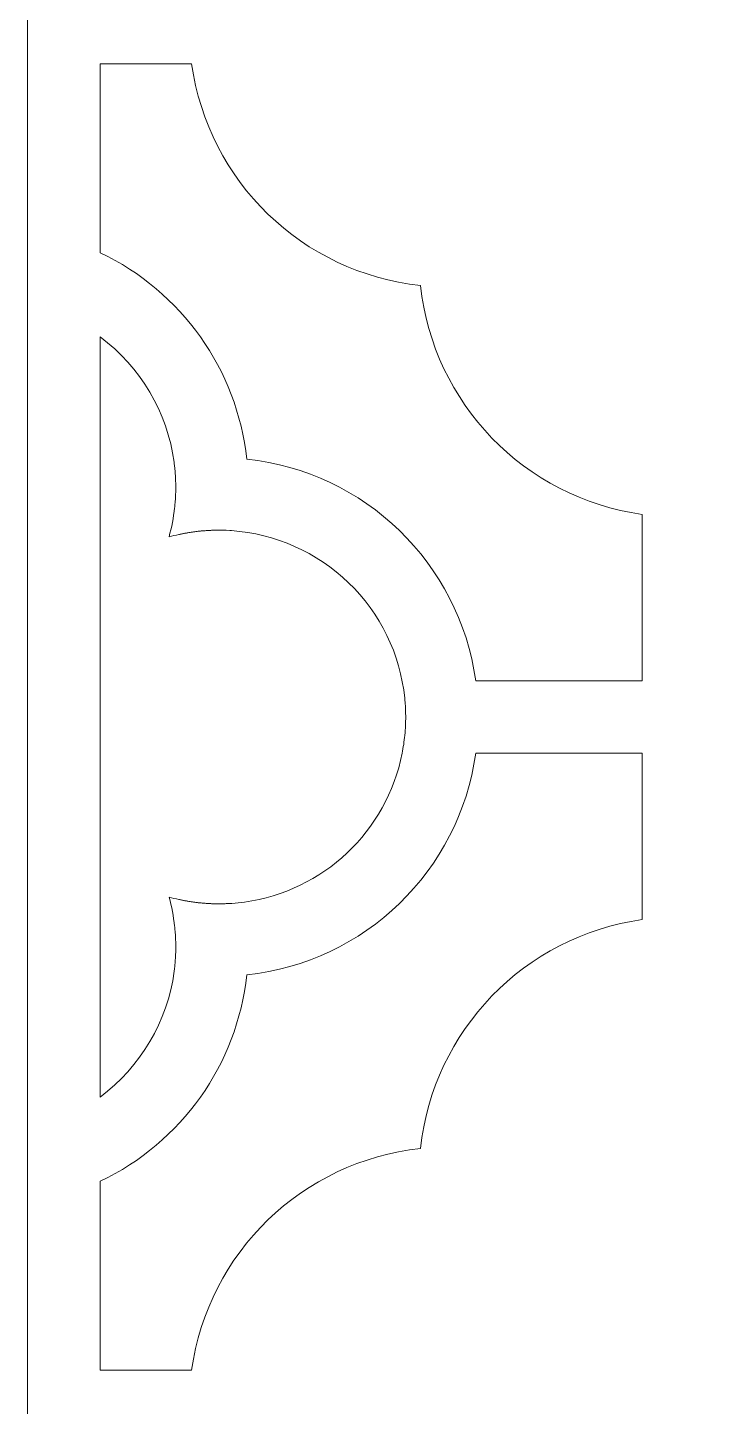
# Model space of a CAD drawing. Header units: centimetres. Extents: x -8.6 to 7.4, y -2.5 to 11.8.
# Drawn here: x -8.594 to -7.323, y 2.096 to 4.664 of the extents above; entities that cross this region are included whole.
import ezdxf

# ---------------------------------------------------------------- set-up
doc = ezdxf.new("R2010")
doc.units = ezdxf.units.CM
doc.header["$MEASUREMENT"] = 0
doc.layers.add('layer 1', color=7, linetype='Continuous')

msp = doc.modelspace()

# ---------------------------------------------------------------- linework, layer by layer
at = {"layer": 'layer 1', "lineweight": 9}
for points, knots in [([(-8.59369, 11.81631), (-8.59369, 11.81631), (-8.45848, 11.81631), (-8.45848, 11.81631), (-8.45848, 11.81631), (-8.45848, 11.81631), (-1.16645, 11.81631), (-1.16645, 11.81631), (-1.16645, 11.81631), (-1.16645, 11.81631), (-1.03124, 11.81631), (-1.03124, 11.81631), (-1.03124, 11.81631), (-1.03124, 11.81631), (-1.03124, 11.6811), (-1.03124, 11.6811), (-1.03124, 11.6811), (-1.03124, 11.6811), (-1.03124, -2.35212), (-1.03124, -2.35212), (-1.03124, -2.35212), (-1.03124, -2.35212), (-1.03124, -2.48733), (-1.03124, -2.48733), (-1.03124, -2.48733), (-1.03124, -2.48733), (-1.16645, -2.48733), (-1.16645, -2.48733), (-1.16645, -2.48733), (-1.16645, -2.48733), (-8.45848, -2.48733), (-8.45848, -2.48733), (-8.45848, -2.48733), (-8.45848, -2.48733), (-8.59369, -2.48733), (-8.59369, -2.48733), (-8.59369, -2.48733), (-8.59369, -2.48733), (-8.59369, -2.35212), (-8.59369, -2.35212), (-8.59369, -2.35212), (-8.59369, -2.35212), (-8.59369, 11.6811), (-8.59369, 11.6811), (-8.59369, 11.6811), (-8.59369, 11.6811), (-8.59369, 11.81631), (-8.59369, 11.81631)], [0, 0, 0, 0, 0.0769231, 0.0769231, 0.0769231, 0.0769231, 0.1538462, 0.1538462, 0.1538462, 0.1538462, 0.2307692, 0.2307692, 0.2307692, 0.2307692, 0.3076923, 0.3076923, 0.3076923, 0.3076923, 0.3846154, 0.3846154, 0.3846154, 0.3846154, 0.4615385, 0.4615385, 0.4615385, 0.4615385, 0.5384615, 0.5384615, 0.5384615, 0.5384615, 0.6153846, 0.6153846, 0.6153846, 0.6153846, 0.6923077, 0.6923077, 0.6923077, 0.6923077, 0.7692308, 0.7692308, 0.7692308, 0.7692308, 0.8461538, 0.8461538, 0.8461538, 0.8461538, 1, 1, 1, 1]), ([(-8.45848, 4.59689), (-8.45848, 4.59689), (-8.44548, 4.59689), (-8.44548, 4.59689), (-8.44548, 4.59689), (-8.44548, 4.59689), (-8.35329, 4.59689), (-8.35329, 4.59689), (-8.35329, 4.59689), (-8.35329, 4.59689), (-8.28814, 4.59689), (-8.28814, 4.59689), (-8.28814, 4.59689), (-8.25732, 4.37771), (-8.0818, 4.20758), (-7.86171, 4.18404), (-7.86171, 4.18404), (-7.83801, 3.96397), (-7.66808, 3.78826), (-7.44887, 3.75762), (-7.44887, 3.75762), (-7.44887, 3.75762), (-7.44887, 3.69234), (-7.44887, 3.69234), (-7.44887, 3.69234), (-7.44887, 3.69234), (-7.44887, 3.65906), (-7.44887, 3.65906), (-7.44887, 3.65906), (-7.44887, 3.65906), (-7.44887, 3.56051), (-7.44887, 3.56051), (-7.44887, 3.56051), (-7.44887, 3.56051), (-7.44887, 3.44769), (-7.44887, 3.44769), (-7.44887, 3.44769), (-7.44887, 3.44769), (-7.60384, 3.44769), (-7.60384, 3.44769), (-7.60384, 3.44769), (-7.60384, 3.44769), (-7.7588, 3.44769), (-7.7588, 3.44769), (-7.7588, 3.44769), (-7.78962, 3.66688), (-7.96515, 3.837), (-8.18523, 3.86055), (-8.18523, 3.86055), (-8.20348, 4.0275), (-8.30679, 4.17298), (-8.45848, 4.24506), (-8.45848, 4.24506), (-8.45848, 4.24506), (-8.45848, 4.59689), (-8.45848, 4.59689)], [0, 0, 0, 0, 0.0666667, 0.0666667, 0.0666667, 0.0666667, 0.1333333, 0.1333333, 0.1333333, 0.1333333, 0.2, 0.2, 0.2, 0.2, 0.2666667, 0.2666667, 0.2666667, 0.2666667, 0.3333333, 0.3333333, 0.3333333, 0.3333333, 0.4, 0.4, 0.4, 0.4, 0.4666667, 0.4666667, 0.4666667, 0.4666667, 0.5333333, 0.5333333, 0.5333333, 0.5333333, 0.6, 0.6, 0.6, 0.6, 0.6666667, 0.6666667, 0.6666667, 0.6666667, 0.7333333, 0.7333333, 0.7333333, 0.7333333, 0.8, 0.8, 0.8, 0.8, 0.8666667, 0.8666667, 0.8666667, 0.8666667, 1, 1, 1, 1]), ([(-8.45848, 4.08812), (-8.38297, 4.03206), (-8.33328, 3.94783), (-8.32069, 3.85463), (-8.32069, 3.85463), (-8.32069, 3.85463), (-8.32049, 3.85318), (-8.32049, 3.85318), (-8.32049, 3.85318), (-8.32049, 3.85318), (-8.32032, 3.8517), (-8.32032, 3.8517), (-8.32032, 3.8517), (-8.32032, 3.8517), (-8.31996, 3.84875), (-8.31996, 3.84875), (-8.31996, 3.84875), (-8.31996, 3.84875), (-8.3197, 3.84654), (-8.3197, 3.84654), (-8.3197, 3.84654), (-8.3197, 3.84654), (-8.31953, 3.84508), (-8.31953, 3.84508), (-8.31953, 3.84508), (-8.31953, 3.84508), (-8.31932, 3.84285), (-8.31932, 3.84285), (-8.31932, 3.84285), (-8.31932, 3.84285), (-8.31914, 3.84095), (-8.31914, 3.84095), (-8.31914, 3.84095), (-8.31914, 3.84095), (-8.31898, 3.83916), (-8.31898, 3.83916), (-8.31898, 3.83916), (-8.31898, 3.83916), (-8.31886, 3.83765), (-8.31886, 3.83765), (-8.31886, 3.83765), (-8.31886, 3.83765), (-8.31875, 3.83639), (-8.31875, 3.83639), (-8.31875, 3.83639), (-8.31875, 3.83639), (-8.31862, 3.83468), (-8.31862, 3.83468), (-8.31862, 3.83468), (-8.31862, 3.83468), (-8.31818, 3.82798), (-8.31818, 3.82798), (-8.31818, 3.82798), (-8.31818, 3.82798), (-8.31809, 3.8265), (-8.31809, 3.8265), (-8.31809, 3.8265), (-8.31809, 3.8265), (-8.31804, 3.825), (-8.31804, 3.825), (-8.31804, 3.825), (-8.31804, 3.825), (-8.31795, 3.8235), (-8.31795, 3.8235), (-8.31795, 3.8235), (-8.31795, 3.8235), (-8.3179, 3.822), (-8.3179, 3.822), (-8.3179, 3.822), (-8.3179, 3.822), (-8.31783, 3.8198), (-8.31783, 3.8198), (-8.31783, 3.8198), (-8.31783, 3.8198), (-8.31769, 3.8148), (-8.31769, 3.8148), (-8.31769, 3.8148), (-8.31769, 3.8148), (-8.31768, 3.81293), (-8.31768, 3.81293), (-8.31768, 3.81293), (-8.31768, 3.81293), (-8.31762, 3.81066), (-8.31762, 3.81066), (-8.31762, 3.81066), (-8.31762, 3.81066), (-8.3176, 3.80843), (-8.3176, 3.80843), (-8.3176, 3.80843), (-8.3176, 3.80843), (-8.31762, 3.80691), (-8.31762, 3.80691), (-8.31762, 3.80691), (-8.31762, 3.80691), (-8.31762, 3.80541), (-8.31762, 3.80541), (-8.31762, 3.80541), (-8.31762, 3.80541), (-8.31768, 3.80391), (-8.31768, 3.80391), (-8.31768, 3.80391), (-8.31768, 3.80391), (-8.31768, 3.80242), (-8.31768, 3.80242), (-8.31768, 3.80242), (-8.31768, 3.80242), (-8.31771, 3.80091), (-8.31771, 3.80091), (-8.31771, 3.80091), (-8.31771, 3.80091), (-8.31774, 3.7994), (-8.31774, 3.7994), (-8.31774, 3.7994), (-8.31774, 3.7994), (-8.31778, 3.79791), (-8.31778, 3.79791), (-8.31778, 3.79791), (-8.31778, 3.79791), (-8.31783, 3.79641), (-8.31783, 3.79641), (-8.31783, 3.79641), (-8.31783, 3.79641), (-8.3179, 3.79492), (-8.3179, 3.79492), (-8.3179, 3.79492), (-8.3179, 3.79492), (-8.31795, 3.79341), (-8.31795, 3.79341), (-8.31795, 3.79341), (-8.31795, 3.79341), (-8.31804, 3.79192), (-8.31804, 3.79192), (-8.31804, 3.79192), (-8.31804, 3.79192), (-8.31809, 3.79044), (-8.31809, 3.79044), (-8.31809, 3.79044), (-8.31809, 3.79044), (-8.31818, 3.78894), (-8.31818, 3.78894), (-8.31818, 3.78894), (-8.31818, 3.78894), (-8.31825, 3.78746), (-8.31825, 3.78746), (-8.31825, 3.78746), (-8.31825, 3.78746), (-8.31835, 3.78597), (-8.31835, 3.78597), (-8.31835, 3.78597), (-8.31835, 3.78597), (-8.31843, 3.78451), (-8.31843, 3.78451), (-8.31843, 3.78451), (-8.31843, 3.78451), (-8.31855, 3.78301), (-8.31855, 3.78301), (-8.31855, 3.78301), (-8.31855, 3.78301), (-8.31865, 3.78155), (-8.31865, 3.78155), (-8.31865, 3.78155), (-8.31865, 3.78155), (-8.31878, 3.78005), (-8.31878, 3.78005), (-8.31878, 3.78005), (-8.31878, 3.78005), (-8.3189, 3.77859), (-8.3189, 3.77859), (-8.3189, 3.77859), (-8.3189, 3.77859), (-8.31906, 3.77708), (-8.31906, 3.77708), (-8.31906, 3.77708), (-8.31906, 3.77708), (-8.31917, 3.77563), (-8.31917, 3.77563), (-8.31917, 3.77563), (-8.31917, 3.77563), (-8.31931, 3.77417), (-8.31931, 3.77417), (-8.31931, 3.77417), (-8.31931, 3.77417), (-8.31943, 3.7727), (-8.31943, 3.7727), (-8.31943, 3.7727), (-8.31943, 3.7727), (-8.3196, 3.77123), (-8.3196, 3.77123), (-8.3196, 3.77123), (-8.3196, 3.77123), (-8.31976, 3.76978), (-8.31976, 3.76978), (-8.31976, 3.76978), (-8.32177, 3.75147), (-8.32525, 3.73336), (-8.33016, 3.71561), (-8.33016, 3.71561), (-8.32414, 3.71724), (-8.31808, 3.71873), (-8.31199, 3.72005), (-8.31199, 3.72005), (-8.31199, 3.72005), (-8.31057, 3.72038), (-8.31057, 3.72038), (-8.31057, 3.72038), (-8.31057, 3.72038), (-8.30915, 3.72067), (-8.30915, 3.72067), (-8.30915, 3.72067), (-8.30915, 3.72067), (-8.30773, 3.721), (-8.30773, 3.721), (-8.30773, 3.721), (-8.30773, 3.721), (-8.30631, 3.72126), (-8.30631, 3.72126), (-8.30631, 3.72126), (-8.30631, 3.72126), (-8.3049, 3.72155), (-8.3049, 3.72155), (-8.3049, 3.72155), (-8.3049, 3.72155), (-8.30348, 3.72181), (-8.30348, 3.72181), (-8.30348, 3.72181), (-8.30348, 3.72181), (-8.30205, 3.7221), (-8.30205, 3.7221), (-8.30205, 3.7221), (-8.30205, 3.7221), (-8.30063, 3.72234), (-8.30063, 3.72234), (-8.30063, 3.72234), (-8.30063, 3.72234), (-8.29918, 3.72263), (-8.29918, 3.72263), (-8.29918, 3.72263), (-8.29918, 3.72263), (-8.29777, 3.72287), (-8.29777, 3.72287), (-8.29777, 3.72287), (-8.29777, 3.72287), (-8.29631, 3.72314), (-8.29631, 3.72314), (-8.29631, 3.72314), (-8.29631, 3.72314), (-8.29489, 3.72336), (-8.29489, 3.72336), (-8.29489, 3.72336), (-8.29489, 3.72336), (-8.29344, 3.72359), (-8.29344, 3.72359), (-8.29344, 3.72359), (-8.29344, 3.72359), (-8.292, 3.72383), (-8.292, 3.72383), (-8.292, 3.72383), (-8.292, 3.72383), (-8.29055, 3.72407), (-8.29055, 3.72407), (-8.29055, 3.72407), (-8.29055, 3.72407), (-8.28912, 3.72427), (-8.28912, 3.72427), (-8.28912, 3.72427), (-8.28912, 3.72427), (-8.28766, 3.72451), (-8.28766, 3.72451), (-8.28766, 3.72451), (-8.28766, 3.72451), (-8.28619, 3.72471), (-8.28619, 3.72471), (-8.28619, 3.72471), (-8.28619, 3.72471), (-8.28474, 3.72494), (-8.28474, 3.72494), (-8.28474, 3.72494), (-8.28474, 3.72494), (-8.2833, 3.7251), (-8.2833, 3.7251), (-8.2833, 3.7251), (-8.2833, 3.7251), (-8.28184, 3.7253), (-8.28184, 3.7253), (-8.28184, 3.7253), (-8.28184, 3.7253), (-8.28038, 3.72546), (-8.28038, 3.72546), (-8.28038, 3.72546), (-8.28038, 3.72546), (-8.27892, 3.72567), (-8.27892, 3.72567), (-8.27892, 3.72567), (-8.27892, 3.72567), (-8.27747, 3.72583), (-8.27747, 3.72583), (-8.27747, 3.72583), (-8.27747, 3.72583), (-8.276, 3.726), (-8.276, 3.726), (-8.276, 3.726), (-8.276, 3.726), (-8.27454, 3.72617), (-8.27454, 3.72617), (-8.27454, 3.72617), (-8.27454, 3.72617), (-8.27306, 3.72633), (-8.27306, 3.72633), (-8.27306, 3.72633), (-8.27306, 3.72633), (-8.27161, 3.72646), (-8.27161, 3.72646), (-8.27161, 3.72646), (-8.27161, 3.72646), (-8.27015, 3.72661), (-8.27015, 3.72661), (-8.27015, 3.72661), (-8.27015, 3.72661), (-8.26869, 3.72672), (-8.26869, 3.72672), (-8.26869, 3.72672), (-8.26869, 3.72672), (-8.26719, 3.72687), (-8.26719, 3.72687), (-8.26719, 3.72687), (-8.26719, 3.72687), (-8.26573, 3.727), (-8.26573, 3.727), (-8.26573, 3.727), (-8.26573, 3.727), (-8.26422, 3.72711), (-8.26422, 3.72711), (-8.26422, 3.72711), (-8.26422, 3.72711), (-8.26277, 3.72722), (-8.26277, 3.72722), (-8.26277, 3.72722), (-8.26277, 3.72722), (-8.26126, 3.72735), (-8.26126, 3.72735), (-8.26126, 3.72735), (-8.26126, 3.72735), (-8.25981, 3.72742), (-8.25981, 3.72742), (-8.25981, 3.72742), (-8.25981, 3.72742), (-8.2583, 3.72752), (-8.2583, 3.72752), (-8.2583, 3.72752), (-8.2583, 3.72752), (-8.25683, 3.7276), (-8.25683, 3.7276), (-8.25683, 3.7276), (-8.25683, 3.7276), (-8.25532, 3.72769), (-8.25532, 3.72769), (-8.25532, 3.72769), (-8.25532, 3.72769), (-8.25386, 3.72774), (-8.25386, 3.72774), (-8.25386, 3.72774), (-8.25386, 3.72774), (-8.25235, 3.72781), (-8.25235, 3.72781), (-8.25235, 3.72781), (-8.25235, 3.72781), (-8.25086, 3.72787), (-8.25086, 3.72787), (-8.25086, 3.72787), (-8.25086, 3.72787), (-8.24935, 3.72795), (-8.24935, 3.72795), (-8.24935, 3.72795), (-8.24935, 3.72795), (-8.24787, 3.72799), (-8.24787, 3.72799), (-8.24787, 3.72799), (-8.24787, 3.72799), (-8.24636, 3.72804), (-8.24636, 3.72804), (-8.24636, 3.72804), (-8.24636, 3.72804), (-8.24487, 3.72806), (-8.24487, 3.72806), (-8.24487, 3.72806), (-8.24487, 3.72806), (-8.24336, 3.7281), (-8.24336, 3.7281), (-8.24336, 3.7281), (-8.24336, 3.7281), (-8.24187, 3.7281), (-8.24187, 3.7281), (-8.24187, 3.7281), (-8.24187, 3.7281), (-8.24036, 3.72814), (-8.24036, 3.72814), (-8.24036, 3.72814), (-8.24036, 3.72814), (-8.23887, 3.72814), (-8.23887, 3.72814), (-8.23887, 3.72814), (-8.23887, 3.72814), (-8.23735, 3.72816), (-8.23735, 3.72816), (-8.23735, 3.72816), (-8.23735, 3.72816), (-8.23584, 3.72814), (-8.23584, 3.72814), (-8.23584, 3.72814), (-8.23584, 3.72814), (-8.23402, 3.72813), (-8.23402, 3.72813), (-8.23402, 3.72813), (-8.23402, 3.72813), (-8.23208, 3.7281), (-8.23208, 3.7281), (-8.23208, 3.7281), (-8.23208, 3.7281), (-8.22564, 3.72794), (-8.22564, 3.72794), (-8.22564, 3.72794), (-8.22564, 3.72794), (-8.22379, 3.72786), (-8.22379, 3.72786), (-8.22379, 3.72786), (-8.22379, 3.72786), (-8.21706, 3.72754), (-8.21706, 3.72754), (-8.21706, 3.72754), (-8.21706, 3.72754), (-8.21557, 3.72744), (-8.21557, 3.72744), (-8.21557, 3.72744), (-8.21557, 3.72744), (-8.21406, 3.72736), (-8.21406, 3.72736), (-8.21406, 3.72736), (-8.13216, 3.72163), (-8.05484, 3.68724), (-7.99571, 3.63029), (-7.99571, 3.63029), (-7.93655, 3.57331), (-7.89948, 3.49715), (-7.8911, 3.41544), (-7.8911, 3.41544), (-7.8911, 3.41544), (-7.8906, 3.41016), (-7.8906, 3.41016), (-7.8906, 3.41016), (-7.8906, 3.41016), (-7.89043, 3.40805), (-7.89043, 3.40805), (-7.89043, 3.40805), (-7.89006, 3.40324), (-7.88977, 3.39843), (-7.88957, 3.39361), (-7.88957, 3.39361), (-7.88957, 3.39361), (-7.88952, 3.39201), (-7.88952, 3.39201), (-7.88952, 3.39201), (-7.88952, 3.39201), (-7.88943, 3.38985), (-7.88943, 3.38985), (-7.88943, 3.38985), (-7.88943, 3.38985), (-7.88935, 3.38679), (-7.88935, 3.38679), (-7.88935, 3.38679), (-7.88935, 3.38679), (-7.88935, 3.38553), (-7.88935, 3.38553), (-7.88935, 3.38553), (-7.88935, 3.38553), (-7.8893, 3.38338), (-7.8893, 3.38338), (-7.8893, 3.38338), (-7.8893, 3.38338), (-7.88929, 3.38119), (-7.88929, 3.38119), (-7.88929, 3.38119), (-7.88929, 3.38119), (-7.88929, 3.37904), (-7.88929, 3.37904), (-7.88929, 3.37904), (-7.88929, 3.37904), (-7.8893, 3.37689), (-7.8893, 3.37689), (-7.8893, 3.37689), (-7.8893, 3.37689), (-7.88934, 3.37516), (-7.88934, 3.37516), (-7.88934, 3.37516), (-7.88934, 3.37516), (-7.88935, 3.37364), (-7.88935, 3.37364), (-7.88935, 3.37364), (-7.88935, 3.37364), (-7.88939, 3.37149), (-7.88939, 3.37149), (-7.88939, 3.37149), (-7.88939, 3.37149), (-7.88947, 3.36931), (-7.88947, 3.36931), (-7.88947, 3.36931), (-7.88947, 3.36931), (-7.88952, 3.36784), (-7.88952, 3.36784), (-7.88952, 3.36784), (-7.88973, 3.36228), (-7.89006, 3.35671), (-7.89051, 3.35116), (-7.89051, 3.35116), (-7.89051, 3.35116), (-7.89097, 3.34584), (-7.89097, 3.34584), (-7.89097, 3.34584), (-7.89212, 3.33467), (-7.89376, 3.32356), (-7.89588, 3.31253), (-7.89588, 3.31253), (-7.92451, 3.16689), (-8.04272, 3.05548), (-8.18977, 3.0353), (-8.18977, 3.0353), (-8.19747, 3.03424), (-8.2052, 3.03344), (-8.21296, 3.0329), (-8.21296, 3.0329), (-8.21296, 3.0329), (-8.21479, 3.03278), (-8.21479, 3.03278), (-8.21479, 3.03278), (-8.21479, 3.03278), (-8.2163, 3.03269), (-8.2163, 3.03269), (-8.2163, 3.03269), (-8.2163, 3.03269), (-8.22379, 3.03233), (-8.22379, 3.03233), (-8.22379, 3.03233), (-8.22379, 3.03233), (-8.22564, 3.03224), (-8.22564, 3.03224), (-8.22564, 3.03224), (-8.22564, 3.03224), (-8.23097, 3.0321), (-8.23097, 3.0321), (-8.23097, 3.0321), (-8.23097, 3.0321), (-8.23284, 3.03208), (-8.23284, 3.03208), (-8.23284, 3.03208), (-8.23284, 3.03208), (-8.23511, 3.03204), (-8.23511, 3.03204), (-8.23511, 3.03204), (-8.23511, 3.03204), (-8.23735, 3.03201), (-8.23735, 3.03201), (-8.23735, 3.03201), (-8.23735, 3.03201), (-8.23887, 3.03204), (-8.23887, 3.03204), (-8.23887, 3.03204), (-8.23887, 3.03204), (-8.24036, 3.03204), (-8.24036, 3.03204), (-8.24036, 3.03204), (-8.24036, 3.03204), (-8.24187, 3.03208), (-8.24187, 3.03208), (-8.24187, 3.03208), (-8.24187, 3.03208), (-8.24336, 3.03208), (-8.24336, 3.03208), (-8.24336, 3.03208), (-8.24336, 3.03208), (-8.24487, 3.03213), (-8.24487, 3.03213), (-8.24487, 3.03213), (-8.24487, 3.03213), (-8.24636, 3.03215), (-8.24636, 3.03215), (-8.24636, 3.03215), (-8.24636, 3.03215), (-8.24787, 3.03219), (-8.24787, 3.03219), (-8.24787, 3.03219), (-8.24787, 3.03219), (-8.24935, 3.03223), (-8.24935, 3.03223), (-8.24935, 3.03223), (-8.24935, 3.03223), (-8.25086, 3.03231), (-8.25086, 3.03231), (-8.25086, 3.03231), (-8.25086, 3.03231), (-8.25235, 3.03236), (-8.25235, 3.03236), (-8.25235, 3.03236), (-8.25235, 3.03236), (-8.25386, 3.03245), (-8.25386, 3.03245), (-8.25386, 3.03245), (-8.25386, 3.03245), (-8.25532, 3.0325), (-8.25532, 3.0325), (-8.25532, 3.0325), (-8.25532, 3.0325), (-8.25683, 3.03258), (-8.25683, 3.03258), (-8.25683, 3.03258), (-8.25683, 3.03258), (-8.25829, 3.03267), (-8.25829, 3.03267), (-8.25829, 3.03267), (-8.25829, 3.03267), (-8.25979, 3.03275), (-8.25979, 3.03275), (-8.25979, 3.03275), (-8.25979, 3.03275), (-8.26125, 3.03284), (-8.26125, 3.03284), (-8.26125, 3.03284), (-8.26125, 3.03284), (-8.26276, 3.03295), (-8.26276, 3.03295), (-8.26276, 3.03295), (-8.26276, 3.03295), (-8.26421, 3.03307), (-8.26421, 3.03307), (-8.26421, 3.03307), (-8.26421, 3.03307), (-8.26572, 3.03319), (-8.26572, 3.03319), (-8.26572, 3.03319), (-8.26572, 3.03319), (-8.26717, 3.03331), (-8.26717, 3.03331), (-8.26717, 3.03331), (-8.26717, 3.03331), (-8.26866, 3.03346), (-8.26866, 3.03346), (-8.26866, 3.03346), (-8.26866, 3.03346), (-8.27012, 3.03358), (-8.27012, 3.03358), (-8.27012, 3.03358), (-8.27012, 3.03358), (-8.27158, 3.03373), (-8.27158, 3.03373), (-8.27158, 3.03373), (-8.27158, 3.03373), (-8.27304, 3.03386), (-8.27304, 3.03386), (-8.27304, 3.03386), (-8.27304, 3.03386), (-8.27452, 3.03401), (-8.27452, 3.03401), (-8.27452, 3.03401), (-8.27452, 3.03401), (-8.27597, 3.03417), (-8.27597, 3.03417), (-8.27597, 3.03417), (-8.27597, 3.03417), (-8.27743, 3.03435), (-8.27743, 3.03435), (-8.27743, 3.03435), (-8.27743, 3.03435), (-8.2789, 3.03451), (-8.2789, 3.03451), (-8.2789, 3.03451), (-8.2789, 3.03451), (-8.28035, 3.03471), (-8.28035, 3.03471), (-8.28035, 3.03471), (-8.28035, 3.03471), (-8.28181, 3.03488), (-8.28181, 3.03488), (-8.28181, 3.03488), (-8.28181, 3.03488), (-8.28328, 3.03509), (-8.28328, 3.03509), (-8.28328, 3.03509), (-8.28328, 3.03509), (-8.2847, 3.03525), (-8.2847, 3.03525), (-8.2847, 3.03525), (-8.2847, 3.03525), (-8.28615, 3.03548), (-8.28615, 3.03548), (-8.28615, 3.03548), (-8.28615, 3.03548), (-8.28761, 3.03568), (-8.28761, 3.03568), (-8.28761, 3.03568), (-8.28761, 3.03568), (-8.28908, 3.0359), (-8.28908, 3.0359), (-8.28908, 3.0359), (-8.28908, 3.0359), (-8.29051, 3.0361), (-8.29051, 3.0361), (-8.29051, 3.0361), (-8.29051, 3.0361), (-8.29197, 3.03636), (-8.29197, 3.03636), (-8.29197, 3.03636), (-8.29197, 3.03636), (-8.29338, 3.03658), (-8.29338, 3.03658), (-8.29338, 3.03658), (-8.29338, 3.03658), (-8.29485, 3.03683), (-8.29485, 3.03683), (-8.29485, 3.03683), (-8.29485, 3.03683), (-8.29627, 3.03705), (-8.29627, 3.03705), (-8.29627, 3.03705), (-8.29627, 3.03705), (-8.29773, 3.03731), (-8.29773, 3.03731), (-8.29773, 3.03731), (-8.29773, 3.03731), (-8.29915, 3.03756), (-8.29915, 3.03756), (-8.29915, 3.03756), (-8.29915, 3.03756), (-8.30058, 3.03784), (-8.30058, 3.03784), (-8.30058, 3.03784), (-8.30058, 3.03784), (-8.302, 3.03809), (-8.302, 3.03809), (-8.302, 3.03809), (-8.302, 3.03809), (-8.30341, 3.03836), (-8.30341, 3.03836), (-8.30341, 3.03836), (-8.30341, 3.03836), (-8.30485, 3.03864), (-8.30485, 3.03864), (-8.30485, 3.03864), (-8.30485, 3.03864), (-8.30626, 3.03892), (-8.30626, 3.03892), (-8.30626, 3.03892), (-8.30626, 3.03892), (-8.30768, 3.03919), (-8.30768, 3.03919), (-8.30768, 3.03919), (-8.30768, 3.03919), (-8.3091, 3.03952), (-8.3091, 3.03952), (-8.3091, 3.03952), (-8.3091, 3.03952), (-8.31052, 3.0398), (-8.31052, 3.0398), (-8.31052, 3.0398), (-8.31052, 3.0398), (-8.31194, 3.04012), (-8.31194, 3.04012), (-8.31194, 3.04012), (-8.31803, 3.04145), (-8.32408, 3.04294), (-8.33009, 3.04458), (-8.33009, 3.04458), (-8.32524, 3.02682), (-8.32179, 3.00871), (-8.31977, 2.99041), (-8.31977, 2.99041), (-8.31977, 2.99041), (-8.31961, 2.98896), (-8.31961, 2.98896), (-8.31961, 2.98896), (-8.31961, 2.98896), (-8.31945, 2.98748), (-8.31945, 2.98748), (-8.31945, 2.98748), (-8.31945, 2.98748), (-8.31932, 2.98602), (-8.31932, 2.98602), (-8.31932, 2.98602), (-8.31932, 2.98602), (-8.31917, 2.98456), (-8.31917, 2.98456), (-8.31917, 2.98456), (-8.31917, 2.98456), (-8.31906, 2.9831), (-8.31906, 2.9831), (-8.31906, 2.9831), (-8.31906, 2.9831), (-8.3189, 2.9816), (-8.3189, 2.9816), (-8.3189, 2.9816), (-8.3189, 2.9816), (-8.31878, 2.98013), (-8.31878, 2.98013), (-8.31878, 2.98013), (-8.31878, 2.98013), (-8.31865, 2.97864), (-8.31865, 2.97864), (-8.31865, 2.97864), (-8.31865, 2.97864), (-8.31855, 2.97718), (-8.31855, 2.97718), (-8.31855, 2.97718), (-8.31855, 2.97718), (-8.31843, 2.97567), (-8.31843, 2.97567), (-8.31843, 2.97567), (-8.31843, 2.97567), (-8.31835, 2.97422), (-8.31835, 2.97422), (-8.31835, 2.97422), (-8.31835, 2.97422), (-8.31825, 2.97271), (-8.31825, 2.97271), (-8.31825, 2.97271), (-8.31825, 2.97271), (-8.31818, 2.97124), (-8.31818, 2.97124), (-8.31818, 2.97124), (-8.31818, 2.97124), (-8.31809, 2.96974), (-8.31809, 2.96974), (-8.31809, 2.96974), (-8.31809, 2.96974), (-8.31804, 2.96827), (-8.31804, 2.96827), (-8.31804, 2.96827), (-8.31804, 2.96827), (-8.31795, 2.96676), (-8.31795, 2.96676), (-8.31795, 2.96676), (-8.31795, 2.96676), (-8.3179, 2.96527), (-8.3179, 2.96527), (-8.3179, 2.96527), (-8.3179, 2.96527), (-8.31783, 2.96376), (-8.31783, 2.96376), (-8.31783, 2.96376), (-8.31783, 2.96376), (-8.31778, 2.96228), (-8.31778, 2.96228), (-8.31778, 2.96228), (-8.31778, 2.96228), (-8.31774, 2.96077), (-8.31774, 2.96077), (-8.31774, 2.96077), (-8.31774, 2.96077), (-8.31771, 2.95928), (-8.31771, 2.95928), (-8.31771, 2.95928), (-8.31771, 2.95928), (-8.31768, 2.95778), (-8.31768, 2.95778), (-8.31768, 2.95778), (-8.31768, 2.95778), (-8.31768, 2.95627), (-8.31768, 2.95627), (-8.31768, 2.95627), (-8.31768, 2.95627), (-8.31762, 2.95478), (-8.31762, 2.95478), (-8.31762, 2.95478), (-8.31762, 2.95478), (-8.31762, 2.95327), (-8.31762, 2.95327), (-8.31762, 2.95327), (-8.31762, 2.95327), (-8.3176, 2.95176), (-8.3176, 2.95176), (-8.3176, 2.95176), (-8.3176, 2.95176), (-8.31762, 2.95025), (-8.31762, 2.95025), (-8.31762, 2.95025), (-8.31762, 2.95025), (-8.31765, 2.94844), (-8.31765, 2.94844), (-8.31765, 2.94844), (-8.31765, 2.94844), (-8.31768, 2.94649), (-8.31768, 2.94649), (-8.31768, 2.94649), (-8.31768, 2.94649), (-8.31778, 2.94142), (-8.31778, 2.94142), (-8.31778, 2.94142), (-8.31778, 2.94142), (-8.3179, 2.93818), (-8.3179, 2.93818), (-8.3179, 2.93818), (-8.3179, 2.93818), (-8.31795, 2.93669), (-8.31795, 2.93669), (-8.31795, 2.93669), (-8.31795, 2.93669), (-8.31804, 2.93518), (-8.31804, 2.93518), (-8.31804, 2.93518), (-8.31804, 2.93518), (-8.31808, 2.93387), (-8.31808, 2.93387), (-8.31808, 2.93387), (-8.31808, 2.93387), (-8.31818, 2.93219), (-8.31818, 2.93219), (-8.31818, 2.93219), (-8.31818, 2.93219), (-8.3186, 2.92568), (-8.3186, 2.92568), (-8.3186, 2.92568), (-8.3186, 2.92568), (-8.31874, 2.92401), (-8.31874, 2.92401), (-8.31874, 2.92401), (-8.31874, 2.92401), (-8.31886, 2.92253), (-8.31886, 2.92253), (-8.31886, 2.92253), (-8.31886, 2.92253), (-8.31898, 2.92103), (-8.31898, 2.92103), (-8.31898, 2.92103), (-8.31898, 2.92103), (-8.31913, 2.91956), (-8.31913, 2.91956), (-8.31913, 2.91956), (-8.31913, 2.91956), (-8.31924, 2.91814), (-8.31924, 2.91814), (-8.31924, 2.91814), (-8.31924, 2.91814), (-8.31943, 2.91605), (-8.31943, 2.91605), (-8.31943, 2.91605), (-8.31943, 2.91605), (-8.31962, 2.91438), (-8.31962, 2.91438), (-8.31962, 2.91438), (-8.31962, 2.91438), (-8.31987, 2.91217), (-8.31987, 2.91217), (-8.31987, 2.91217), (-8.31987, 2.91217), (-8.3202, 2.90948), (-8.3202, 2.90948), (-8.3202, 2.90948), (-8.3202, 2.90948), (-8.3204, 2.90775), (-8.3204, 2.90775), (-8.3204, 2.90775), (-8.3204, 2.90775), (-8.3206, 2.90628), (-8.3206, 2.90628), (-8.3206, 2.90628), (-8.33305, 2.81284), (-8.38282, 2.72836), (-8.45848, 2.67213), (-8.45848, 2.67213), (-8.45848, 2.67213), (-8.45848, 4.08812), (-8.45848, 4.08812)], [0, 0, 0, 0, 0.0041152, 0.0041152, 0.0041152, 0.0041152, 0.0082305, 0.0082305, 0.0082305, 0.0082305, 0.0123457, 0.0123457, 0.0123457, 0.0123457, 0.0164609, 0.0164609, 0.0164609, 0.0164609, 0.0205761, 0.0205761, 0.0205761, 0.0205761, 0.0246914, 0.0246914, 0.0246914, 0.0246914, 0.0288066, 0.0288066, 0.0288066, 0.0288066, 0.0329218, 0.0329218, 0.0329218, 0.0329218, 0.037037, 0.037037, 0.037037, 0.037037, 0.0411523, 0.0411523, 0.0411523, 0.0411523, 0.0452675, 0.0452675, 0.0452675, 0.0452675, 0.0493827, 0.0493827, 0.0493827, 0.0493827, 0.0534979, 0.0534979, 0.0534979, 0.0534979, 0.0576132, 0.0576132, 0.0576132, 0.0576132, 0.0617284, 0.0617284, 0.0617284, 0.0617284, 0.0658436, 0.0658436, 0.0658436, 0.0658436, 0.0699588, 0.0699588, 0.0699588, 0.0699588, 0.0740741, 0.0740741, 0.0740741, 0.0740741, 0.0781893, 0.0781893, 0.0781893, 0.0781893, 0.0823045, 0.0823045, 0.0823045, 0.0823045, 0.0864198, 0.0864198, 0.0864198, 0.0864198, 0.090535, 0.090535, 0.090535, 0.090535, 0.0946502, 0.0946502, 0.0946502, 0.0946502, 0.0987654, 0.0987654, 0.0987654, 0.0987654, 0.1028807, 0.1028807, 0.1028807, 0.1028807, 0.1069959, 0.1069959, 0.1069959, 0.1069959, 0.1111111, 0.1111111, 0.1111111, 0.1111111, 0.1152263, 0.1152263, 0.1152263, 0.1152263, 0.1193416, 0.1193416, 0.1193416, 0.1193416, 0.1234568, 0.1234568, 0.1234568, 0.1234568, 0.127572, 0.127572, 0.127572, 0.127572, 0.1316872, 0.1316872, 0.1316872, 0.1316872, 0.1358025, 0.1358025, 0.1358025, 0.1358025, 0.1399177, 0.1399177, 0.1399177, 0.1399177, 0.1440329, 0.1440329, 0.1440329, 0.1440329, 0.1481481, 0.1481481, 0.1481481, 0.1481481, 0.1522634, 0.1522634, 0.1522634, 0.1522634, 0.1563786, 0.1563786, 0.1563786, 0.1563786, 0.1604938, 0.1604938, 0.1604938, 0.1604938, 0.1646091, 0.1646091, 0.1646091, 0.1646091, 0.1687243, 0.1687243, 0.1687243, 0.1687243, 0.1728395, 0.1728395, 0.1728395, 0.1728395, 0.1769547, 0.1769547, 0.1769547, 0.1769547, 0.18107, 0.18107, 0.18107, 0.18107, 0.1851852, 0.1851852, 0.1851852, 0.1851852, 0.1893004, 0.1893004, 0.1893004, 0.1893004, 0.1934156, 0.1934156, 0.1934156, 0.1934156, 0.1975309, 0.1975309, 0.1975309, 0.1975309, 0.2016461, 0.2016461, 0.2016461, 0.2016461, 0.2057613, 0.2057613, 0.2057613, 0.2057613, 0.2098765, 0.2098765, 0.2098765, 0.2098765, 0.2139918, 0.2139918, 0.2139918, 0.2139918, 0.218107, 0.218107, 0.218107, 0.218107, 0.2222222, 0.2222222, 0.2222222, 0.2222222, 0.2263374, 0.2263374, 0.2263374, 0.2263374, 0.2304527, 0.2304527, 0.2304527, 0.2304527, 0.2345679, 0.2345679, 0.2345679, 0.2345679, 0.2386831, 0.2386831, 0.2386831, 0.2386831, 0.2427984, 0.2427984, 0.2427984, 0.2427984, 0.2469136, 0.2469136, 0.2469136, 0.2469136, 0.2510288, 0.2510288, 0.2510288, 0.2510288, 0.255144, 0.255144, 0.255144, 0.255144, 0.2592593, 0.2592593, 0.2592593, 0.2592593, 0.2633745, 0.2633745, 0.2633745, 0.2633745, 0.2674897, 0.2674897, 0.2674897, 0.2674897, 0.2716049, 0.2716049, 0.2716049, 0.2716049, 0.2757202, 0.2757202, 0.2757202, 0.2757202, 0.2798354, 0.2798354, 0.2798354, 0.2798354, 0.2839506, 0.2839506, 0.2839506, 0.2839506, 0.2880658, 0.2880658, 0.2880658, 0.2880658, 0.2921811, 0.2921811, 0.2921811, 0.2921811, 0.2962963, 0.2962963, 0.2962963, 0.2962963, 0.3004115, 0.3004115, 0.3004115, 0.3004115, 0.3045267, 0.3045267, 0.3045267, 0.3045267, 0.308642, 0.308642, 0.308642, 0.308642, 0.3127572, 0.3127572, 0.3127572, 0.3127572, 0.3168724, 0.3168724, 0.3168724, 0.3168724, 0.3209877, 0.3209877, 0.3209877, 0.3209877, 0.3251029, 0.3251029, 0.3251029, 0.3251029, 0.3292181, 0.3292181, 0.3292181, 0.3292181, 0.3333333, 0.3333333, 0.3333333, 0.3333333, 0.3374486, 0.3374486, 0.3374486, 0.3374486, 0.3415638, 0.3415638, 0.3415638, 0.3415638, 0.345679, 0.345679, 0.345679, 0.345679, 0.3497942, 0.3497942, 0.3497942, 0.3497942, 0.3539095, 0.3539095, 0.3539095, 0.3539095, 0.3580247, 0.3580247, 0.3580247, 0.3580247, 0.3621399, 0.3621399, 0.3621399, 0.3621399, 0.3662551, 0.3662551, 0.3662551, 0.3662551, 0.3703704, 0.3703704, 0.3703704, 0.3703704, 0.3744856, 0.3744856, 0.3744856, 0.3744856, 0.3786008, 0.3786008, 0.3786008, 0.3786008, 0.382716, 0.382716, 0.382716, 0.382716, 0.3868313, 0.3868313, 0.3868313, 0.3868313, 0.3909465, 0.3909465, 0.3909465, 0.3909465, 0.3950617, 0.3950617, 0.3950617, 0.3950617, 0.399177, 0.399177, 0.399177, 0.399177, 0.4032922, 0.4032922, 0.4032922, 0.4032922, 0.4074074, 0.4074074, 0.4074074, 0.4074074, 0.4115226, 0.4115226, 0.4115226, 0.4115226, 0.4156379, 0.4156379, 0.4156379, 0.4156379, 0.4197531, 0.4197531, 0.4197531, 0.4197531, 0.4238683, 0.4238683, 0.4238683, 0.4238683, 0.4279835, 0.4279835, 0.4279835, 0.4279835, 0.4320988, 0.4320988, 0.4320988, 0.4320988, 0.436214, 0.436214, 0.436214, 0.436214, 0.4403292, 0.4403292, 0.4403292, 0.4403292, 0.4444444, 0.4444444, 0.4444444, 0.4444444, 0.4485597, 0.4485597, 0.4485597, 0.4485597, 0.4526749, 0.4526749, 0.4526749, 0.4526749, 0.4567901, 0.4567901, 0.4567901, 0.4567901, 0.4609053, 0.4609053, 0.4609053, 0.4609053, 0.4650206, 0.4650206, 0.4650206, 0.4650206, 0.4691358, 0.4691358, 0.4691358, 0.4691358, 0.473251, 0.473251, 0.473251, 0.473251, 0.4773663, 0.4773663, 0.4773663, 0.4773663, 0.4814815, 0.4814815, 0.4814815, 0.4814815, 0.4855967, 0.4855967, 0.4855967, 0.4855967, 0.4897119, 0.4897119, 0.4897119, 0.4897119, 0.4938272, 0.4938272, 0.4938272, 0.4938272, 0.4979424, 0.4979424, 0.4979424, 0.4979424, 0.5020576, 0.5020576, 0.5020576, 0.5020576, 0.5061728, 0.5061728, 0.5061728, 0.5061728, 0.5102881, 0.5102881, 0.5102881, 0.5102881, 0.5144033, 0.5144033, 0.5144033, 0.5144033, 0.5185185, 0.5185185, 0.5185185, 0.5185185, 0.5226337, 0.5226337, 0.5226337, 0.5226337, 0.526749, 0.526749, 0.526749, 0.526749, 0.5308642, 0.5308642, 0.5308642, 0.5308642, 0.5349794, 0.5349794, 0.5349794, 0.5349794, 0.5390947, 0.5390947, 0.5390947, 0.5390947, 0.5432099, 0.5432099, 0.5432099, 0.5432099, 0.5473251, 0.5473251, 0.5473251, 0.5473251, 0.5514403, 0.5514403, 0.5514403, 0.5514403, 0.5555556, 0.5555556, 0.5555556, 0.5555556, 0.5596708, 0.5596708, 0.5596708, 0.5596708, 0.563786, 0.563786, 0.563786, 0.563786, 0.5679012, 0.5679012, 0.5679012, 0.5679012, 0.5720165, 0.5720165, 0.5720165, 0.5720165, 0.5761317, 0.5761317, 0.5761317, 0.5761317, 0.5802469, 0.5802469, 0.5802469, 0.5802469, 0.5843621, 0.5843621, 0.5843621, 0.5843621, 0.5884774, 0.5884774, 0.5884774, 0.5884774, 0.5925926, 0.5925926, 0.5925926, 0.5925926, 0.5967078, 0.5967078, 0.5967078, 0.5967078, 0.600823, 0.600823, 0.600823, 0.600823, 0.6049383, 0.6049383, 0.6049383, 0.6049383, 0.6090535, 0.6090535, 0.6090535, 0.6090535, 0.6131687, 0.6131687, 0.6131687, 0.6131687, 0.617284, 0.617284, 0.617284, 0.617284, 0.6213992, 0.6213992, 0.6213992, 0.6213992, 0.6255144, 0.6255144, 0.6255144, 0.6255144, 0.6296296, 0.6296296, 0.6296296, 0.6296296, 0.6337449, 0.6337449, 0.6337449, 0.6337449, 0.6378601, 0.6378601, 0.6378601, 0.6378601, 0.6419753, 0.6419753, 0.6419753, 0.6419753, 0.6460905, 0.6460905, 0.6460905, 0.6460905, 0.6502058, 0.6502058, 0.6502058, 0.6502058, 0.654321, 0.654321, 0.654321, 0.654321, 0.6584362, 0.6584362, 0.6584362, 0.6584362, 0.6625514, 0.6625514, 0.6625514, 0.6625514, 0.6666667, 0.6666667, 0.6666667, 0.6666667, 0.6707819, 0.6707819, 0.6707819, 0.6707819, 0.6748971, 0.6748971, 0.6748971, 0.6748971, 0.6790123, 0.6790123, 0.6790123, 0.6790123, 0.6831276, 0.6831276, 0.6831276, 0.6831276, 0.6872428, 0.6872428, 0.6872428, 0.6872428, 0.691358, 0.691358, 0.691358, 0.691358, 0.6954733, 0.6954733, 0.6954733, 0.6954733, 0.6995885, 0.6995885, 0.6995885, 0.6995885, 0.7037037, 0.7037037, 0.7037037, 0.7037037, 0.7078189, 0.7078189, 0.7078189, 0.7078189, 0.7119342, 0.7119342, 0.7119342, 0.7119342, 0.7160494, 0.7160494, 0.7160494, 0.7160494, 0.7201646, 0.7201646, 0.7201646, 0.7201646, 0.7242798, 0.7242798, 0.7242798, 0.7242798, 0.7283951, 0.7283951, 0.7283951, 0.7283951, 0.7325103, 0.7325103, 0.7325103, 0.7325103, 0.7366255, 0.7366255, 0.7366255, 0.7366255, 0.7407407, 0.7407407, 0.7407407, 0.7407407, 0.744856, 0.744856, 0.744856, 0.744856, 0.7489712, 0.7489712, 0.7489712, 0.7489712, 0.7530864, 0.7530864, 0.7530864, 0.7530864, 0.7572016, 0.7572016, 0.7572016, 0.7572016, 0.7613169, 0.7613169, 0.7613169, 0.7613169, 0.7654321, 0.7654321, 0.7654321, 0.7654321, 0.7695473, 0.7695473, 0.7695473, 0.7695473, 0.7736626, 0.7736626, 0.7736626, 0.7736626, 0.7777778, 0.7777778, 0.7777778, 0.7777778, 0.781893, 0.781893, 0.781893, 0.781893, 0.7860082, 0.7860082, 0.7860082, 0.7860082, 0.7901235, 0.7901235, 0.7901235, 0.7901235, 0.7942387, 0.7942387, 0.7942387, 0.7942387, 0.7983539, 0.7983539, 0.7983539, 0.7983539, 0.8024691, 0.8024691, 0.8024691, 0.8024691, 0.8065844, 0.8065844, 0.8065844, 0.8065844, 0.8106996, 0.8106996, 0.8106996, 0.8106996, 0.8148148, 0.8148148, 0.8148148, 0.8148148, 0.81893, 0.81893, 0.81893, 0.81893, 0.8230453, 0.8230453, 0.8230453, 0.8230453, 0.8271605, 0.8271605, 0.8271605, 0.8271605, 0.8312757, 0.8312757, 0.8312757, 0.8312757, 0.8353909, 0.8353909, 0.8353909, 0.8353909, 0.8395062, 0.8395062, 0.8395062, 0.8395062, 0.8436214, 0.8436214, 0.8436214, 0.8436214, 0.8477366, 0.8477366, 0.8477366, 0.8477366, 0.8518519, 0.8518519, 0.8518519, 0.8518519, 0.8559671, 0.8559671, 0.8559671, 0.8559671, 0.8600823, 0.8600823, 0.8600823, 0.8600823, 0.8641975, 0.8641975, 0.8641975, 0.8641975, 0.8683128, 0.8683128, 0.8683128, 0.8683128, 0.872428, 0.872428, 0.872428, 0.872428, 0.8765432, 0.8765432, 0.8765432, 0.8765432, 0.8806584, 0.8806584, 0.8806584, 0.8806584, 0.8847737, 0.8847737, 0.8847737, 0.8847737, 0.8888889, 0.8888889, 0.8888889, 0.8888889, 0.8930041, 0.8930041, 0.8930041, 0.8930041, 0.8971193, 0.8971193, 0.8971193, 0.8971193, 0.9012346, 0.9012346, 0.9012346, 0.9012346, 0.9053498, 0.9053498, 0.9053498, 0.9053498, 0.909465, 0.909465, 0.909465, 0.909465, 0.9135802, 0.9135802, 0.9135802, 0.9135802, 0.9176955, 0.9176955, 0.9176955, 0.9176955, 0.9218107, 0.9218107, 0.9218107, 0.9218107, 0.9259259, 0.9259259, 0.9259259, 0.9259259, 0.9300412, 0.9300412, 0.9300412, 0.9300412, 0.9341564, 0.9341564, 0.9341564, 0.9341564, 0.9382716, 0.9382716, 0.9382716, 0.9382716, 0.9423868, 0.9423868, 0.9423868, 0.9423868, 0.9465021, 0.9465021, 0.9465021, 0.9465021, 0.9506173, 0.9506173, 0.9506173, 0.9506173, 0.9547325, 0.9547325, 0.9547325, 0.9547325, 0.9588477, 0.9588477, 0.9588477, 0.9588477, 0.962963, 0.962963, 0.962963, 0.962963, 0.9670782, 0.9670782, 0.9670782, 0.9670782, 0.9711934, 0.9711934, 0.9711934, 0.9711934, 0.9753086, 0.9753086, 0.9753086, 0.9753086, 0.9794239, 0.9794239, 0.9794239, 0.9794239, 0.9835391, 0.9835391, 0.9835391, 0.9835391, 0.9876543, 0.9876543, 0.9876543, 0.9876543, 0.9917695, 0.9917695, 0.9917695, 0.9917695, 1, 1, 1, 1]), ([(-8.45848, 2.51513), (-8.30682, 2.58727), (-8.20341, 2.73268), (-8.18523, 2.89964), (-8.18523, 2.89964), (-7.96516, 2.92334), (-7.78944, 3.09328), (-7.7588, 3.3125), (-7.7588, 3.3125), (-7.7588, 3.3125), (-7.60384, 3.3125), (-7.60384, 3.3125), (-7.60384, 3.3125), (-7.60384, 3.3125), (-7.44887, 3.3125), (-7.44887, 3.3125), (-7.44887, 3.3125), (-7.44887, 3.3125), (-7.44887, 3.19968), (-7.44887, 3.19968), (-7.44887, 3.19968), (-7.44887, 3.19968), (-7.44887, 3.1011), (-7.44887, 3.1011), (-7.44887, 3.1011), (-7.44887, 3.1011), (-7.44887, 3.06784), (-7.44887, 3.06784), (-7.44887, 3.06784), (-7.44887, 3.06784), (-7.44887, 3.00255), (-7.44887, 3.00255), (-7.44887, 3.00255), (-7.66805, 2.97175), (-7.83818, 2.79622), (-7.86171, 2.57614), (-7.86171, 2.57614), (-8.08178, 2.55242), (-8.25749, 2.38249), (-8.28814, 2.16328), (-8.28814, 2.16328), (-8.28814, 2.16328), (-8.35329, 2.16328), (-8.35329, 2.16328), (-8.35329, 2.16328), (-8.35329, 2.16328), (-8.44548, 2.16328), (-8.44548, 2.16328), (-8.44548, 2.16328), (-8.44548, 2.16328), (-8.45848, 2.16328), (-8.45848, 2.16328), (-8.45848, 2.16328), (-8.45848, 2.16328), (-8.45848, 2.51513), (-8.45848, 2.51513)], [0, 0, 0, 0, 0.0666667, 0.0666667, 0.0666667, 0.0666667, 0.1333333, 0.1333333, 0.1333333, 0.1333333, 0.2, 0.2, 0.2, 0.2, 0.2666667, 0.2666667, 0.2666667, 0.2666667, 0.3333333, 0.3333333, 0.3333333, 0.3333333, 0.4, 0.4, 0.4, 0.4, 0.4666667, 0.4666667, 0.4666667, 0.4666667, 0.5333333, 0.5333333, 0.5333333, 0.5333333, 0.6, 0.6, 0.6, 0.6, 0.6666667, 0.6666667, 0.6666667, 0.6666667, 0.7333333, 0.7333333, 0.7333333, 0.7333333, 0.8, 0.8, 0.8, 0.8, 0.8666667, 0.8666667, 0.8666667, 0.8666667, 1, 1, 1, 1])]:
    msp.add_open_spline(points, degree=3, knots=knots, dxfattribs=at)

doc.saveas('drawing.dxf')
